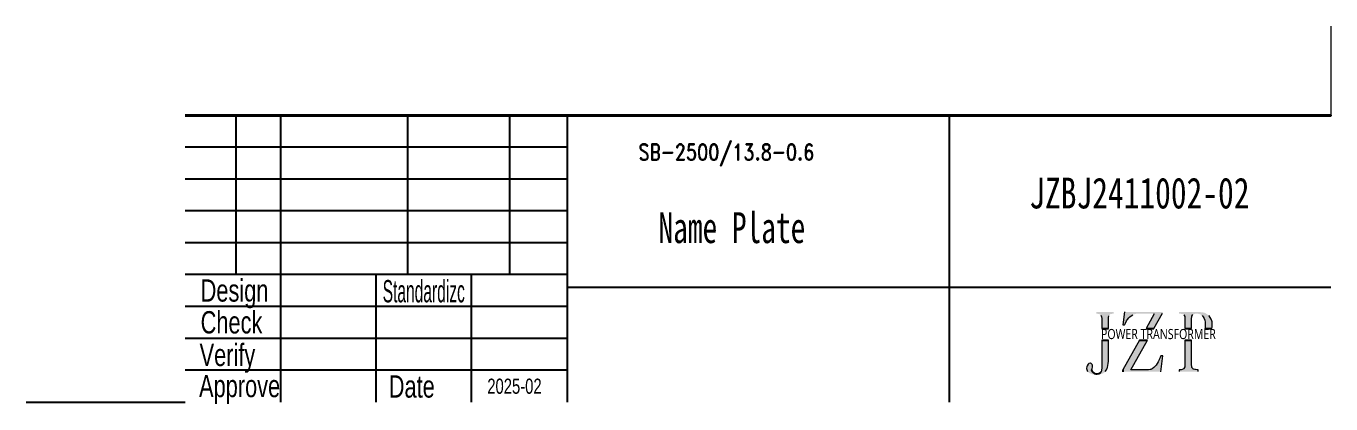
# Model space of a CAD drawing. Extents: x 54056 to 359947, y -41534 to 373650.
# Drawn here: x 73090 to 75550, y -38048 to -37336 of the extents above; entities that cross this region are included whole.
import ezdxf

# ---------------------------------------------------------------- set-up
doc = ezdxf.new("R2010")
doc.units = 0
doc.header["$LTSCALE"] = 3
doc.header["$MEASUREMENT"] = 0
doc.layers.get('0').update_dxf_attribs({"linetype": 'CONTINUOUS', "lineweight": 30})
for name, color, linetype, lineweight in [('01', 7, 'CONTINUOUS', 18), ('粗实线', 7, 'CONTINUOUS', 35), ('粗实线层', 7, 'CONTINUOUS', 35), ('细实线层', 7, 'CONTINUOUS', 18)]:
    doc.layers.add(name, color=color, linetype=linetype, lineweight=lineweight)
for name, color, linetype in [('02C', 3, 'CONTINUOUS'), ('08', 1, 'CONTINUOUS'), ('文字', 7, 'CONTINUOUS'), ('细实线', 4, 'CONTINUOUS')]:
    doc.layers.add(name, color=color, linetype=linetype)
doc.styles.add('PC_TEXTSTYLE', font='isocp.shx', dxfattribs={"width": 0.8, "bigfont": 'hzfs.shx'})
doc.styles.add('STYLE2', font='STFANGSO.TTF', dxfattribs={"width": 0.75})
doc.styles.add('数字与字母', font='romand.shx', dxfattribs={"width": 0.8})
doc.styles.add('样式 1', font='arial.ttf')

msp = doc.modelspace()

# ---------------------------------------------------------------- hatches: boundary and pattern name
at = {"layer": '02C'}
h = msp.add_hatch(color=0, dxfattribs=at)
h.dxf.hatch_style = 1
h.paths.add_polyline_path([(75130.289, -37927.839), (75117.838, -37927.839), (75117.838, -37979.603), (75117.552, -37984.272), (75116.569, -37987.467, -0.56485326), (75098.436, -37984.401), (75099.436, -37981.168), (75100.156, -37978.542), (75100.175, -37974.922), (75099.699, -37973.488), (75097.442, -37971.326), (75096.409, -37971.037), (75093.284, -37971.972), (75092.266, -37972.839), (75090.142, -37976.086), (75089.753, -37977.254), (75089.276, -37980.909), (75090.032, -37984.581), (75091.051, -37986.634), (75093.178, -37989.008, 0.20119562), (75116.282, -37991.685), (75119.313, -37990.62), (75122.098, -37988.9), (75124.391, -37986.77), (75126.48, -37983.862), (75128.16, -37980.34), (75128.569, -37979.275), (75129.511, -37975.671), (75130.085, -37971.698), (75130.289, -37967.438)])
h.paths.add_polyline_path([(75131.272, -37881.713), (75131.641, -37880.935), (75134.058, -37878.682), (75136.269, -37878.232), (75140.119, -37877.904), (75140.119, -37874.505), (75107.517, -37874.505), (75107.517, -37877.904), (75110.302, -37878.191), (75113.046, -37878.641), (75113.087, -37878.641), (75116.093, -37880.377), (75117.47, -37884.048), (75117.756, -37887.038), (75117.838, -37891.666), (75117.838, -37905.794), (75130.289, -37905.794), (75130.289, -37889.823), (75130.289, -37889.495), (75130.535, -37884.867)])
h.paths.add_polyline_path([(75232.439, -37876.921), (75232.439, -37874.505), (75160.969, -37874.505), (75157.528, -37898.752), (75160.969, -37898.752), (75161.091, -37898.506), (75162.484, -37895.68), (75164.614, -37891.42), (75164.655, -37891.379), (75166.457, -37888.594), (75169.078, -37885.563), (75170.676, -37884.007), (75173.379, -37881.959), (75176.492, -37880.116), (75179.359, -37878.928), (75182.512, -37878.15), (75185.748, -37877.904), (75216.834, -37877.904), (75201.285, -37905.794), (75216.279, -37905.794)])
h.paths.add_polyline_path([(75203.94, -37927.839), (75188.994, -37927.839), (75157.818, -37983.758), (75157.818, -37987.158), (75229.08, -37987.158), (75233.012, -37956.972), (75229.094, -37956.972), (75227.892, -37960.494), (75226.254, -37964.303), (75225.885, -37965.082), (75224.124, -37968.563), (75222.281, -37971.717), (75220.11, -37974.789), (75217.857, -37977.41), (75215.728, -37979.499), (75212.902, -37981.629), (75210.362, -37982.775), (75208.847, -37983.144), (75205.734, -37983.595), (75202.171, -37983.758), (75172.642, -37983.758)])
h.paths.add_polyline_path([(75289.821, -37879.379), (75292.155, -37878.273), (75295.841, -37877.904), (75299.036, -37878.027), (75301.944, -37878.559), (75303.951, -37879.379), (75306.818, -37881.467), (75308.948, -37883.843), (75310.668, -37886.792), (75311.897, -37890.192), (75312.675, -37894.042), (75312.921, -37898.383), (75312.921, -37898.957), (75312.634, -37903.38), (75312.167, -37905.794), (75325.256, -37905.794), (75325.986, -37902.397), (75326.232, -37898.26), (75326.191, -37896.991), (75325.7, -37893.018), (75324.553, -37889.331), (75324.184, -37888.43), (75322.382, -37885.113), (75320.17, -37882.205), (75319.72, -37881.754), (75317.099, -37879.379), (75314.272, -37877.536), (75311.364, -37876.184), (75308.375, -37875.488), (75306.572, -37875.283), (75302.436, -37874.832), (75299.405, -37874.587), (75297.521, -37874.505), (75263.526, -37874.505), (75263.526, -37877.904), (75265.614, -37877.945), (75269.055, -37878.396), (75271.43, -37879.256), (75272.7, -37880.239), (75274.257, -37883.433), (75274.379, -37884.498), (75274.625, -37888.103), (75274.707, -37893.1), (75274.707, -37905.794), (75286.994, -37905.794), (75286.994, -37892.608), (75286.994, -37891.666), (75287.117, -37887.12), (75287.486, -37883.802), (75287.855, -37882.287)])
h.paths.add_polyline_path([(75286.994, -37927.839), (75274.707, -37927.839), (75274.707, -37972.83), (75274.666, -37974.386), (75274.298, -37978.113), (75272.741, -37981.349), (75272.536, -37981.513), (75269.546, -37983.028), (75267.253, -37983.356), (75263.526, -37983.561), (75263.526, -37986.96), (75299.446, -37986.96), (75299.446, -37983.561), (75297.725, -37983.479), (75294.408, -37983.192), (75293.097, -37983.028), (75290.111, -37982.061), (75287.896, -37979.26), (75287.404, -37977.827), (75286.994, -37973.567)])

# ---------------------------------------------------------------- linework, layer by layer
at = {"layer": '01', "lineweight": 15}
for p, q in [((75549.83, -37336.38), (75549.83, -37504.38)), ((75549.83, -37504.38), (73389.83, -37504.38))]:
    msp.add_line(p, q, dxfattribs=at)
at = {"layer": '02C', "color": 0, "lineweight": 0}
for p, q in [((75116.118, -37880.444), (75117.47, -37884.048)), ((75130.535, -37884.867), (75131.272, -37881.713)), ((75160.969, -37874.505), (75157.528, -37898.752)), ((75170.676, -37884.007), (75173.379, -37881.959)), ((75173.379, -37881.959), (75176.492, -37880.116)), ((75216.834, -37877.904), (75201.285, -37905.794)), ((75216.279, -37905.794), (75232.439, -37876.921)), ((75272.7, -37880.239), (75274.257, -37883.433)), ((75274.257, -37883.433), (75274.379, -37884.498)), ((75287.117, -37887.12), (75287.486, -37883.802)), ((75287.486, -37883.802), (75287.855, -37882.287)), ((75287.855, -37882.287), (75289.821, -37879.379)), ((75306.818, -37881.467), (75308.948, -37883.843)), ((75308.948, -37883.843), (75310.668, -37886.792)), ((75320.17, -37882.205), (75319.72, -37881.754)), ((75322.382, -37885.113), (75320.17, -37882.205)), ((75117.47, -37884.048), (75117.756, -37887.038)), ((75117.756, -37887.038), (75117.838, -37891.666)), ((75117.838, -37891.666), (75117.838, -37905.794)), ((75130.289, -37889.495), (75130.535, -37884.867)), ((75130.289, -37889.823), (75130.289, -37889.495)), ((75130.289, -37905.794), (75130.289, -37889.823)), ((75157.528, -37898.752), (75160.969, -37898.752)), ((75160.969, -37898.752), (75161.091, -37898.506)), ((75161.091, -37898.506), (75162.484, -37895.68)), ((75162.484, -37895.68), (75164.614, -37891.42)), ((75164.614, -37891.42), (75164.655, -37891.379)), ((75164.655, -37891.379), (75166.457, -37888.594)), ((75166.457, -37888.594), (75169.078, -37885.563)), ((75169.078, -37885.563), (75170.676, -37884.007)), ((75274.379, -37884.498), (75274.625, -37888.103)), ((75274.625, -37888.103), (75274.707, -37893.1)), ((75274.707, -37893.1), (75274.707, -37905.794)), ((75286.994, -37891.666), (75287.117, -37887.12)), ((75286.994, -37892.608), (75286.994, -37891.666)), ((75286.994, -37905.794), (75286.994, -37892.608)), ((75310.668, -37886.792), (75311.897, -37890.192)), ((75311.897, -37890.192), (75312.675, -37894.042)), ((75312.634, -37903.38), (75312.167, -37905.794)), ((75312.921, -37898.957), (75312.634, -37903.38)), ((75312.675, -37894.042), (75312.921, -37898.383)), ((75312.921, -37898.383), (75312.921, -37898.957)), ((75324.184, -37888.43), (75322.382, -37885.113)), ((75324.553, -37889.331), (75324.184, -37888.43)), ((75325.7, -37893.018), (75324.553, -37889.331)), ((75325.256, -37905.794), (75325.986, -37902.397)), ((75326.191, -37896.991), (75325.7, -37893.018)), ((75325.986, -37902.397), (75326.232, -37898.26)), ((75326.232, -37898.26), (75326.191, -37896.991)), ((75117.838, -37927.839), (75117.838, -37979.603)), ((75130.289, -37967.438), (75130.289, -37927.839)), ((75188.994, -37927.839), (75157.818, -37983.758)), ((75172.642, -37983.758), (75203.94, -37927.839)), ((75274.707, -37927.839), (75274.707, -37972.83)), ((75286.994, -37973.567), (75286.994, -37927.839)), ((75229.08, -37957.013), (75227.892, -37960.494)), ((75233.012, -37956.972), (75229.08, -37956.972)), ((75229.08, -37956.972), (75229.08, -37957.013)), ((75229.08, -37987.158), (75233.012, -37956.972)), ((75089.753, -37977.254), (75089.276, -37980.909)), ((75089.276, -37980.909), (75090.032, -37984.581)), ((75090.142, -37976.086), (75089.753, -37977.254)), ((75092.266, -37972.839), (75090.142, -37976.086)), ((75093.284, -37971.972), (75092.266, -37972.839)), ((75096.409, -37971.037), (75093.284, -37971.972)), ((75097.442, -37971.326), (75096.409, -37971.037)), ((75099.699, -37973.488), (75097.442, -37971.326)), ((75098.436, -37984.401), (75099.436, -37981.168)), ((75099.436, -37981.168), (75100.156, -37978.542)), ((75100.175, -37974.922), (75099.699, -37973.488)), ((75100.156, -37978.542), (75100.175, -37974.922)), ((75117.838, -37979.603), (75117.552, -37984.272)), ((75126.48, -37983.862), (75128.16, -37980.34)), ((75128.16, -37980.34), (75128.569, -37979.275)), ((75128.569, -37979.275), (75129.511, -37975.671)), ((75129.511, -37975.671), (75130.085, -37971.698)), ((75130.085, -37971.698), (75130.289, -37967.438)), ((75212.902, -37981.629), (75210.362, -37982.775)), ((75215.728, -37979.499), (75212.902, -37981.629)), ((75217.857, -37977.41), (75215.728, -37979.499)), ((75220.11, -37974.789), (75217.857, -37977.41)), ((75222.281, -37971.717), (75220.11, -37974.789)), ((75224.124, -37968.563), (75222.281, -37971.717)), ((75225.885, -37965.082), (75224.124, -37968.563)), ((75226.254, -37964.303), (75225.885, -37965.082)), ((75227.892, -37960.494), (75226.254, -37964.303)), ((75272.536, -37981.513), (75269.546, -37983.028)), ((75272.741, -37981.349), (75272.536, -37981.513)), ((75274.298, -37978.113), (75272.741, -37981.349)), ((75274.666, -37974.386), (75274.298, -37978.113)), ((75274.707, -37972.83), (75274.666, -37974.386)), ((75287.404, -37977.827), (75286.994, -37973.567)), ((75287.896, -37979.26), (75287.404, -37977.827)), ((75290.066, -37982.004), (75287.896, -37979.26)), ((75290.189, -37982.086), (75290.066, -37982.004)), ((75293.097, -37983.028), (75290.189, -37982.086)), ((75090.032, -37984.581), (75091.051, -37986.634)), ((75117.552, -37984.272), (75116.569, -37987.467)), ((75124.391, -37986.77), (75126.48, -37983.862)), ((75202.171, -37983.758), (75172.642, -37983.758)), ((75205.734, -37983.595), (75202.171, -37983.758)), ((75208.847, -37983.144), (75205.734, -37983.595)), ((75210.362, -37982.775), (75208.847, -37983.144)), ((75267.253, -37983.356), (75263.526, -37983.561)), ((75263.526, -37983.561), (75263.526, -37986.96)), ((75269.546, -37983.028), (75267.253, -37983.356)), ((75294.408, -37983.192), (75293.097, -37983.028)), ((75297.725, -37983.479), (75294.408, -37983.192)), ((75299.446, -37983.561), (75297.725, -37983.479)), ((75299.446, -37986.96), (75299.446, -37983.561))]:
    msp.add_line(p, q, dxfattribs=at)
at = {"layer": '02C', "color": 0}
for p, q in [((75117.838, -37905.794), (75130.289, -37905.794)), ((75201.285, -37905.794), (75216.279, -37905.794)), ((75274.707, -37905.794), (75286.994, -37905.794)), ((75312.167, -37905.794), (75325.256, -37905.794)), ((75117.838, -37927.839), (75130.289, -37927.839)), ((75188.994, -37927.839), (75203.94, -37927.839)), ((75274.707, -37927.839), (75286.994, -37927.839)), ((75157.818, -37983.758), (75157.818, -37987.158))]:
    msp.add_line(p, q, dxfattribs=at)
msp.add_arc((75108.426, -37980.469), 10.736, 201.484355, 319.324654, dxfattribs=at)
at = {"layer": '08'}
msp.add_point((75549.83, -37504.38), dxfattribs=at)
at = {"layer": '粗实线'}
msp.add_line((75549.83, -37504.38), (73389.83, -37504.38), dxfattribs=at)
at = {"layer": '粗实线层', "ltscale": 0.1}
for p, q in [((73389.83, -37504.38), (75549.83, -37504.38)), ((73389.83, -37504.416), (75549.83, -37504.416))]:
    msp.add_line(p, q, dxfattribs=at)
at = {"layer": '粗实线层'}
msp.add_line((75549.83, -37504.38), (73389.83, -37504.38), dxfattribs=at)
at = {"layer": '粗实线层', "color": 1, "lineweight": -3}
msp.add_line((73089.833, -38044.38), (73389.83, -38044.38), dxfattribs=at)
at = {"layer": '细实线'}
for p, q in [((73485.83, -37804.38), (73485.83, -37504.38)), ((73569.83, -38044.38), (73569.83, -37504.38)), ((73809.83, -37804.38), (73809.83, -37504.38)), ((74001.83, -37804.38), (74001.83, -37504.38)), ((74109.83, -37504.38), (74109.83, -38044.38)), ((74829.83, -37504.38), (74829.83, -38044.38)), ((74109.83, -37564.38), (73389.83, -37564.38)), ((74109.83, -37624.38), (73389.83, -37624.38)), ((74109.83, -37684.38), (73389.83, -37684.38)), ((74109.83, -37744.38), (73389.83, -37744.38)), ((74109.83, -37804.38), (73389.83, -37804.38)), ((73749.83, -38044.38), (73749.83, -37804.38)), ((73929.83, -38044.38), (73929.83, -37804.38)), ((75549.83, -37828.38), (74109.83, -37828.38)), ((74109.83, -37864.38), (73389.83, -37864.38)), ((74109.83, -37924.38), (73389.83, -37924.38)), ((74109.83, -37984.38), (73389.83, -37984.38))]:
    msp.add_line(p, q, dxfattribs=at)
at = {"layer": '细实线层', "color": 0}
msp.add_line((75549.83, -37504.38), (73389.83, -37504.38), dxfattribs=at)

# ---------------------------------------------------------------- texts
at = {"linetype": 'Continuous'}
for s, height, style, width, p in [('SB-2500/13.8-0.6', 30.70109, '数字与字母', 0.8, (74244.366, -37588.916)), ('Name Plate', 58.1256, 'STYLE2', 0.699858, (74282.152, -37744.846))]:
    msp.add_text(s, height=height, dxfattribs=dict(at, style=style, width=width)).set_placement(p)
at = {"linetype": 'Continuous', "insert": (74981.17, -37621.593), "char_height": 58.1256, "width": 654.06446, "attachment_point": 1, "style": 'STYLE2'}
msp.add_mtext('JZBJ2411002-02', dxfattribs=at)
at = {"layer": '02C', "color": 0, "insert": (75116.347, -37906.649), "char_height": 19.09584, "width": 383.67906, "attachment_point": 1, "style": 'PC_TEXTSTYLE'}
msp.add_mtext('{\\fLucida Bright|b0|i0|c0|p18;POWER TRANSFORMER}', dxfattribs=at)
at = {"layer": '文字', "style": '样式 1'}
for s, width, p in [('Design', 0.7, (73418.889, -37855.174)), ('Standardizc', 0.5, (73762.114, -37856.555)), ('Check', 0.7, (73418.889, -37915.09)), ('Verify', 0.7, (73416.936, -37976.508)), ('Approve', 0.7, (73415.917, -38035.03)), ('Date', 0.7, (73773.593, -38035.939))]:
    msp.add_text(s, height=42, dxfattribs=dict(at, width=width)).set_placement(p)
at = {"layer": '文字', "color": 0, "style": '样式 1', "width": 0.7}
msp.add_text('2025-02', height=28.56, dxfattribs=at).set_placement((73959.314, -38028.694))

doc.saveas('drawing.dxf')
